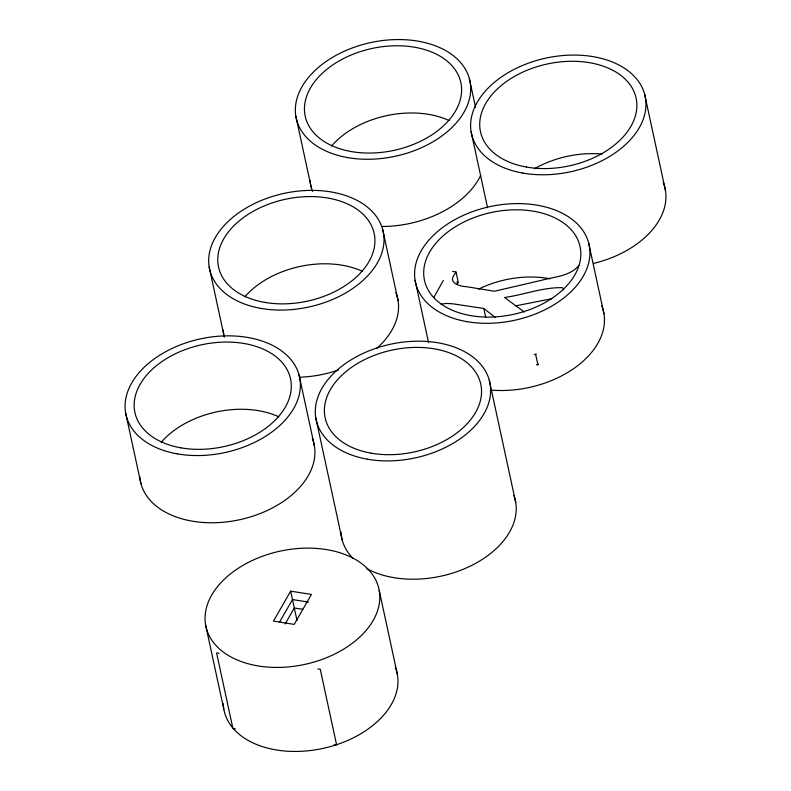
<?xml version="1.0" encoding="UTF-8"?>
<svg xmlns="http://www.w3.org/2000/svg" width="791" height="791" viewBox="0 0 791 791"><rect width="100%" height="100%" fill="white"/><g stroke="black" fill="none" stroke-linecap="round" stroke-linejoin="round"><path stroke-width="1.19" d="M563.528 289.892L563.301 288.666A3.965 2.6 -12.2 0 0 562.243 287.677C542.923 287.222 523.652 294.875 504.529 297.505L524.354 312.02M578.725 265.371L578.567 265.697A8.187 5.359 -12.2 0 1 578.399 266.063C569.441 276.326 554.155 276.781 541.617 280.281L494.434 291.246L466.601 286.718C460.194 286.471 447.706 283.059 454.38 274.556M536.446 364.592L537.91 364.829L535.695 354.615L536.13 353.755M537.91 364.829L538.345 363.969M443.346 280.4L433.784 297.535M290.673 591.164L273.459 621.113L294.193 624.386L311.407 594.437L290.673 591.164L297.02 620.54M279.579 622.033L292.492 599.568L308.342 602.07M285.086 624.01L294.301 607.972L302.844 609.317M455.932 272.183L454.518 274.339M458.098 282.456L456.852 284.335M441.081 304.149L446.203 303.447L452.412 303.754L483.785 308.45L495.235 317.418M515.356 305.909L551.772 298.731M452.61 271.461L456.041 271.995L458.246 282.209L456.773 281.972M534.241 354.388L535.695 354.615M219.028 653.307L216.586 652.921L232.93 728.531L235.372 728.916M317.824 668.899L320.266 669.285L336.61 744.895L334.178 744.509M644.596 94.06L665.449 190.463M588.563 242.58L603.978 313.849M469.33 78.546L475.559 107.349M471.12 131.731L487.563 207.746M483.785 308.45L485.743 317.517M489.263 380.184L515.732 502.542M415.087 280.261L428.574 342.671M382.646 229.36L398.061 300.629M295.854 116.218L311.278 187.487M379.205 590.343A88.523 57.961 -12.2 0 1 257.975 665.903A88.523 57.961 -12.2 0 1 240.108 567.088A88.523 57.961 -12.2 0 1 379.205 590.343L397.369 674.357M315.787 417.856L342.256 540.213M299.028 374.835L314.442 446.104M209.17 267.032L224.328 337.104M205.66 625.216L223.823 709.23M125.551 412.516L140.966 483.776M480.74 175.197A88.819 58.148 -12.2 0 1 381.934 226.473M312.603 191.432A88.819 58.148 -12.2 0 1 310.013 180.328M331.498 146.038A79.604 52.117 -12.2 0 1 449.07 120.509M312.227 438.095A88.819 58.148 -12.2 0 1 240.444 519.558A88.819 58.148 -12.2 0 1 139.71 476.627M161.186 442.337A79.604 52.117 -12.2 0 1 278.768 416.798M395.322 667.159A88.523 57.961 -12.2 0 1 322.352 748.543A88.523 57.961 -12.2 0 1 223.23 703.693M601.763 305.85A88.819 58.148 -12.2 0 1 576.955 366.233A88.819 58.148 -12.2 0 1 490.242 390.022M478.693 289.101A79.604 52.117 -12.2 0 1 550.002 278.788M395.846 292.621A88.819 58.148 -12.2 0 1 376.684 348.396M338.508 370A88.819 58.148 -12.2 0 1 299.374 377.228M224.09 336.284A88.819 58.148 -12.2 0 1 223.26 330.104M244.805 296.862A79.604 52.117 -12.2 0 1 362.387 271.323M513.893 495.512A88.819 58.148 -12.2 0 1 471.466 565.525A88.819 58.148 -12.2 0 1 366.945 568.729M353.112 558.505A88.819 58.148 -12.2 0 1 340.921 532.017M663.244 182.454A88.819 58.148 -12.2 0 1 593.774 263.373M534.429 168.77A79.604 52.117 -12.2 0 1 602.08 154.077M347.506 157.567A88.819 58.148 -12.2 0 0 470.22 82.6A88.819 58.148 -12.2 0 0 331.389 58.059A88.819 58.148 -12.2 0 0 347.506 157.567M351.194 151.536A79.604 52.117 -12.2 0 0 461.173 84.34A79.604 52.117 -12.2 0 0 336.748 62.351A79.604 52.117 -12.2 0 0 351.194 151.536M177.194 453.856A88.819 58.148 -12.2 0 0 299.908 378.889A88.819 58.148 -12.2 0 0 161.077 354.358A88.819 58.148 -12.2 0 0 177.194 453.856M180.882 447.825A79.604 52.117 -12.2 0 0 290.87 380.639A79.604 52.117 -12.2 0 0 166.436 358.649A79.604 52.117 -12.2 0 0 180.882 447.825M466.739 321.611A88.819 58.148 -12.2 0 0 589.443 246.644A88.819 58.148 -12.2 0 0 450.613 222.103A88.819 58.148 -12.2 0 0 466.739 321.611M470.418 315.569A79.604 52.117 -12.2 0 0 580.406 248.384A79.604 52.117 -12.2 0 0 455.972 226.394A79.604 52.117 -12.2 0 0 470.418 315.569M260.822 308.381A88.819 58.148 -12.2 0 0 383.526 233.414A88.819 58.148 -12.2 0 0 244.696 208.883A88.819 58.148 -12.2 0 0 260.822 308.381M264.501 302.35A79.604 52.117 -12.2 0 0 374.489 235.154A79.604 52.117 -12.2 0 0 250.055 213.165A79.604 52.117 -12.2 0 0 264.501 302.35M367.439 459.205A88.819 58.148 -12.2 0 0 490.153 384.238A88.819 58.148 -12.2 0 0 351.313 359.697A88.819 58.148 -12.2 0 0 367.439 459.205M371.127 453.174A79.604 52.117 -12.2 0 0 481.106 385.978A79.604 52.117 -12.2 0 0 356.672 363.989A79.604 52.117 -12.2 0 0 371.127 453.174M522.772 173.081A88.819 58.148 -12.2 0 0 645.486 98.114A88.819 58.148 -12.2 0 0 506.655 73.573A88.819 58.148 -12.2 0 0 522.772 173.081M526.46 167.049A79.604 52.117 -12.2 0 0 636.439 99.854A79.604 52.117 -12.2 0 0 512.014 77.864A79.604 52.117 -12.2 0 0 526.46 167.049"/></g></svg>
